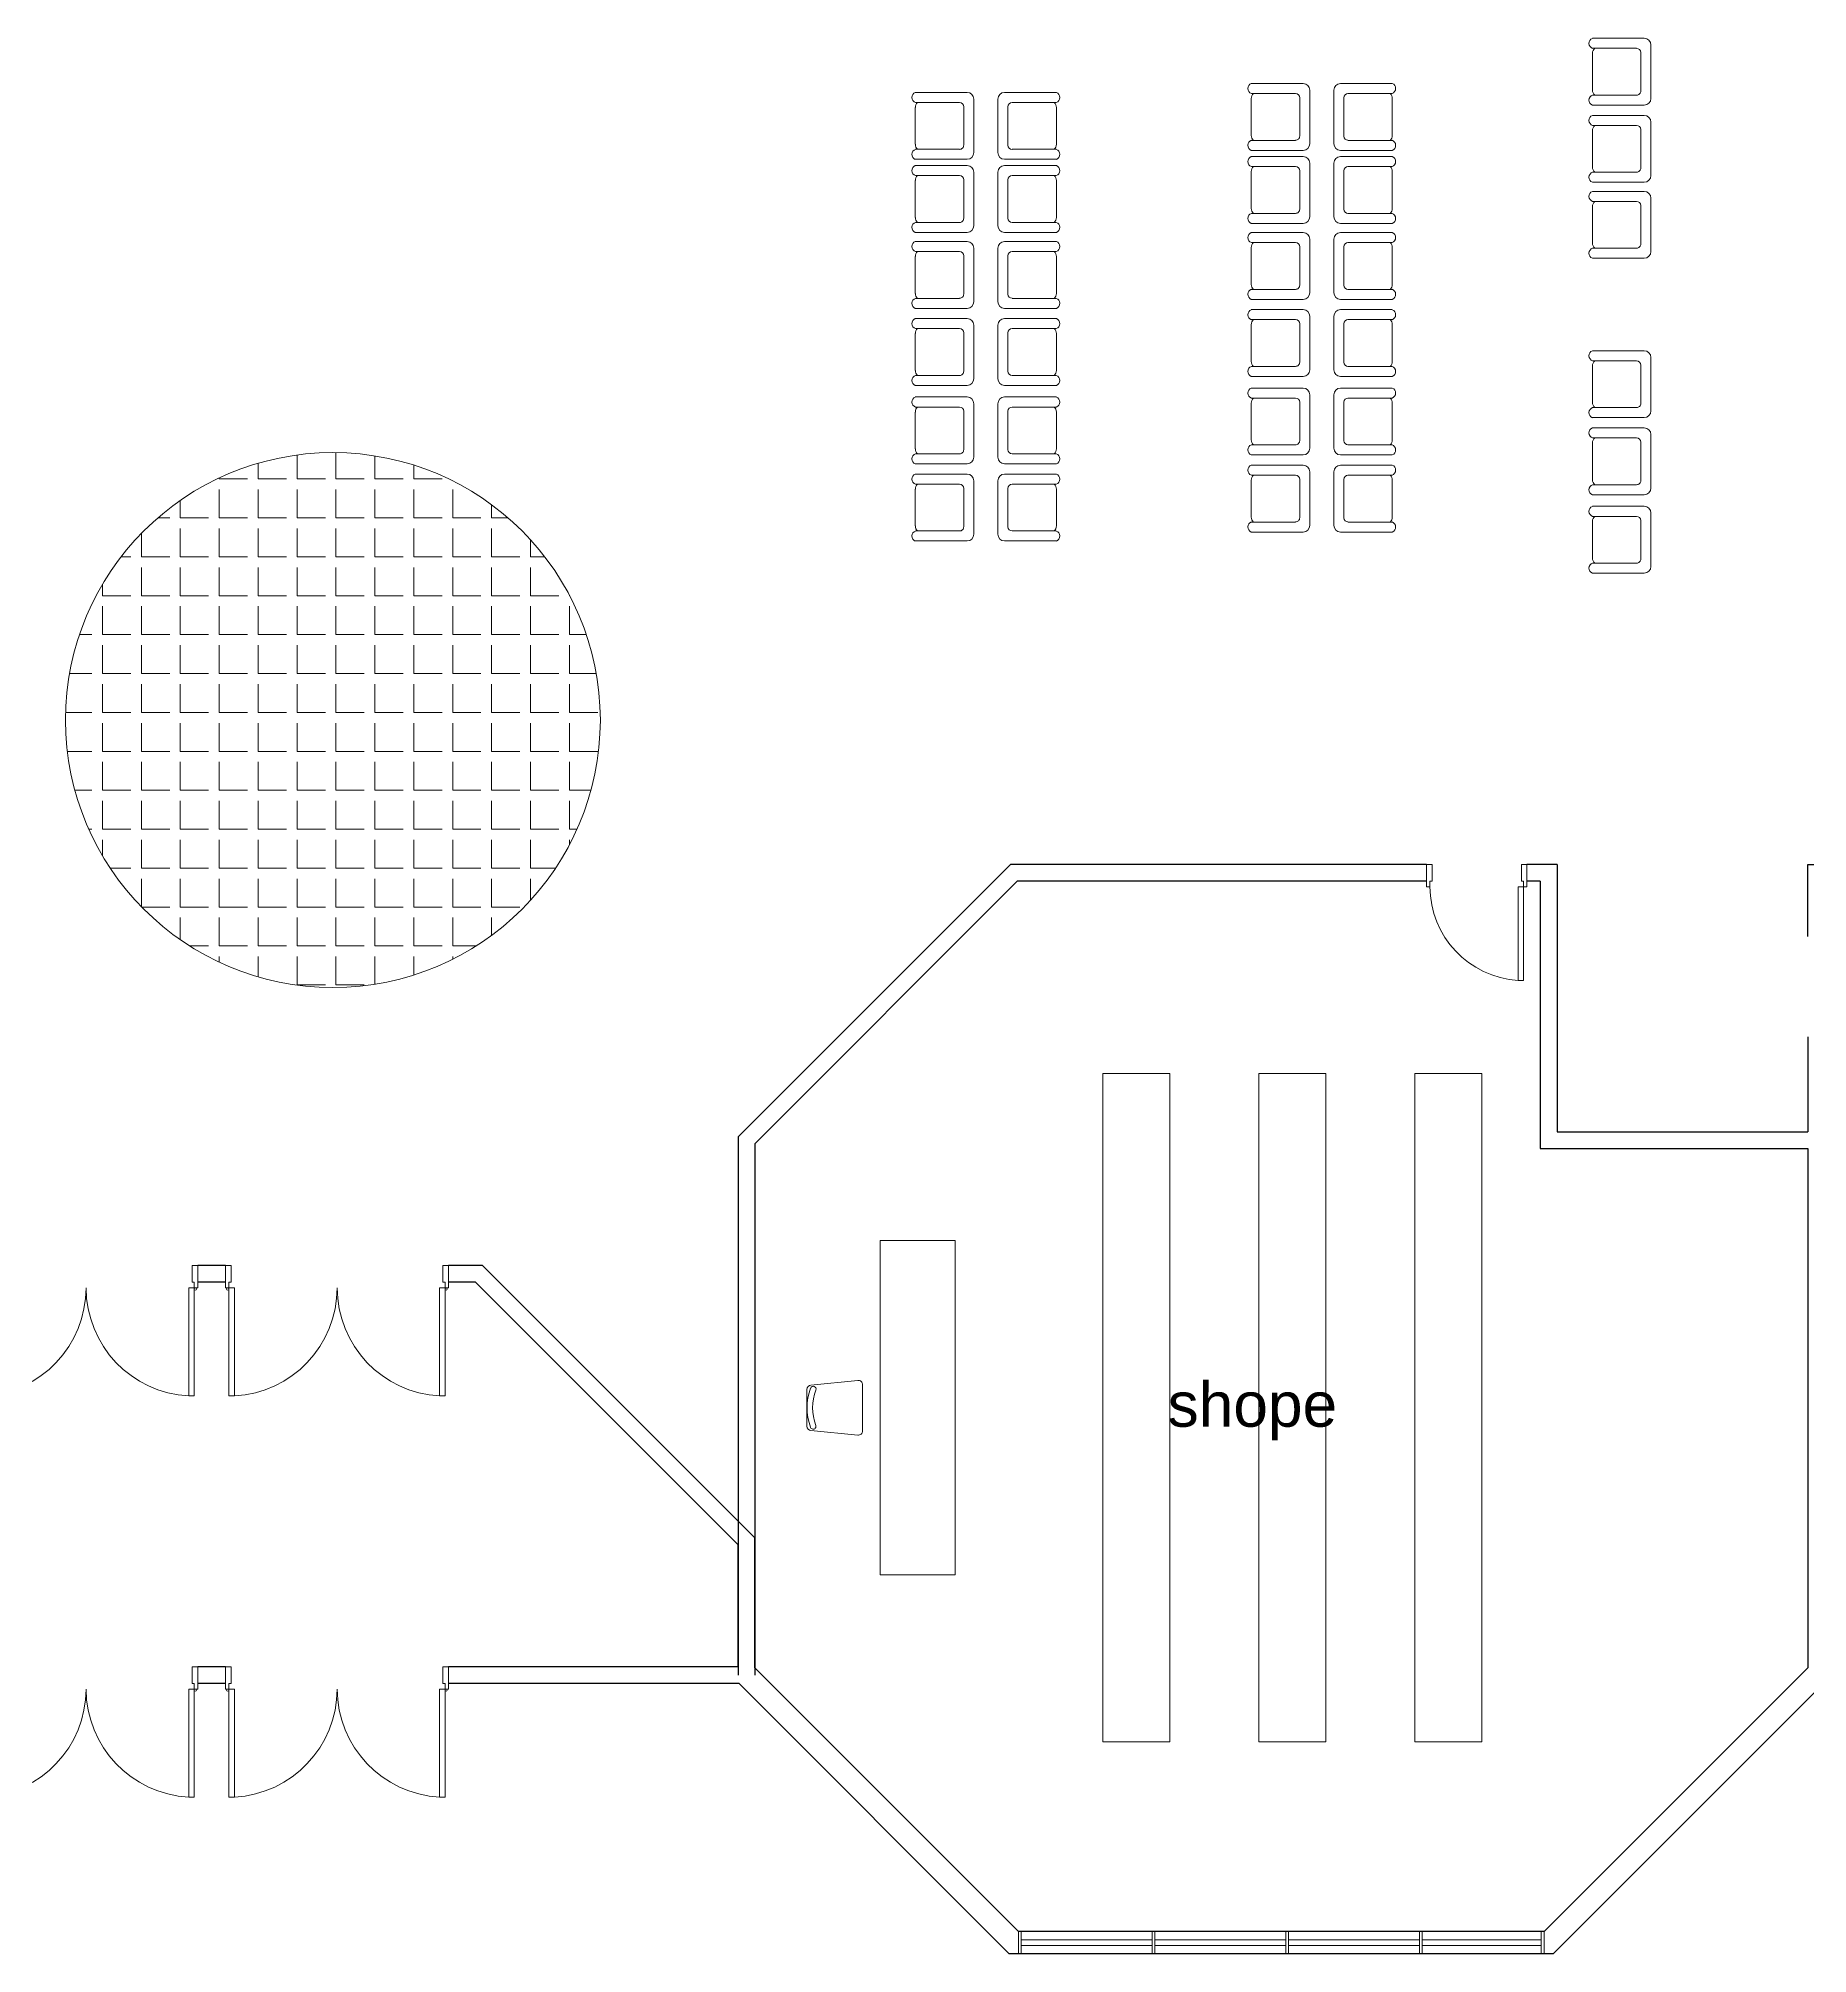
# Model space of a CAD drawing. Extents: x -3700 to 3801, y 313 to 399.
# Drawn here: x 107.04 to 122.93, y 348.5 to 365.69 of the extents above; entities that cross this region are included whole.
import ezdxf
from ezdxf import colors
from ezdxf.entities.mleader import LeaderData, LeaderLine
from ezdxf.math import Vec2, Vec3

# ---------------------------------------------------------------- set-up
doc = ezdxf.new("R2010")
doc.units = 0
doc.header["$LTSCALE"] = 0.15
for name, color, linetype in [('0 sockets', 252, 'Continuous'), ('0 WIRINF', 2, 'Continuous'), ('d1', 252, 'Continuous')]:
    doc.layers.add(name, color=color, linetype=linetype)
for name, color, linetype, lineweight in [('anal', 252, 'Continuous', 20), ('DOOR', 252, 'Continuous', 20), ('elev', 252, 'Continuous', 9), ('FUR', 252, 'Continuous', 9), ('sofa', 252, 'Continuous', 9), ('wall', 252, 'Continuous', 30)]:
    doc.layers.add(name, color=color, linetype=linetype, lineweight=lineweight)

# ---------------------------------------------------------------- blocks, each defined once
blk = doc.blocks.new('D200')
at = {"layer": 'DOOR'}
for points in [[(0.03, 0.2), (0.03, 1.17), (0.08, 1.17), (0.08, 0.2)], [(1.97, 0.2), (1.97, 1.17), (1.92, 1.17), (1.92, 0.2)], [(0.03, 0.2), (0, 0.2), (0, 0), (0.05, 0), (0.05, 0.15), (0.03, 0.15)], [(1.97, 0.2), (2, 0.2), (2, 0), (1.95, 0), (1.95, 0.15), (1.97, 0.15)]]:
    blk.add_lwpolyline(points, close=True, dxfattribs=at)
for centre in [(0.02, 0.21), (1.98, 0.21)]:
    blk.add_circle(centre, 0.01, dxfattribs=at)
for centre, start, end in [((0.027, 0.2), 0, 87.0492), ((1.97, 0.2), 92.9508, 180)]:
    blk.add_arc(centre, 0.971, start, end, dxfattribs=at)
blk = doc.blocks.new('Ch01')
at = {"layer": 'FUR'}
for p, q in [((-0.499, -0.205), (-0.499, 0.207)), ((-0.455, 0.247), (-0.035, 0.205)), ((0.001, 0.165), (0.001, -0.163)), ((-0.455, -0.244), (-0.035, -0.202))]:
    blk.add_line(p, q, dxfattribs=at)
for centre, radius, start, end in [((-0.459, 0.207), 0.04, 84.2894, 180), ((-0.055, 0.168), 0.025, 20.5276, 200.5276), ((-0.039, 0.165), 0.04, 0, 84.2894), ((-0.499, 0.001), 0.499, 339.1935, 20.5276), ((-0.499, 0.001), 0.449, 339.1935, 20.5276), ((-0.056, -0.167), 0.025, 159.1935, 339.1935), ((-0.039, -0.163), 0.04, 275.7106, 0), ((-0.459, -0.205), 0.04, 180, 275.7106)]:
    blk.add_arc(centre, radius, start, end, dxfattribs=at)
blk = doc.blocks.new('ARCH')
at = {"layer": 'elev'}
h = blk.add_hatch(dxfattribs=at)
h.set_pattern_fill('ANGLE', color=256, scale=0.05, style=0)
h.set_pattern_definition([(0, (75.4893, 18.77073), (0, 0.34925), [0.254, -0.09525]), (90, (75.4893, 18.77073), (-0.34925, 2e-17), [0.254, -0.09525])])
h.paths.add_polyline_path([(107.289, 359.571, 0.21525), (108.102, 357.771), (111.277, 357.771, 0.21525), (112.089, 359.571, 1)])
h.paths.add_polyline_path([(111.277, 357.771), (108.102, 357.771, 0.377964)])
at = {"layer": 'anal'}
for p, q in [((115.841, 348.7), (115.841, 348.5)), ((115.866, 348.7), (115.866, 348.5)), ((115.866, 348.625), (117.037, 348.625)), ((115.866, 348.625), (117.037, 348.625)), ((117.041, 348.7), (117.041, 348.5)), ((117.066, 348.7), (117.066, 348.5)), ((117.066, 348.625), (118.237, 348.625)), ((117.066, 348.625), (118.237, 348.625)), ((118.241, 348.7), (118.241, 348.5)), ((118.266, 348.7), (118.266, 348.5)), ((118.266, 348.625), (119.437, 348.625)), ((118.266, 348.625), (119.437, 348.625)), ((119.441, 348.7), (119.441, 348.5)), ((119.466, 348.7), (119.466, 348.5)), ((119.466, 348.625), (120.534, 348.625)), ((120.534, 348.7), (120.534, 348.5)), ((120.559, 348.7), (120.559, 348.5)), ((115.866, 348.575), (117.037, 348.575)), ((115.866, 348.575), (117.037, 348.575)), ((117.066, 348.575), (118.237, 348.575)), ((117.066, 348.575), (118.237, 348.575)), ((118.266, 348.575), (119.437, 348.575)), ((118.266, 348.575), (119.437, 348.575)), ((119.466, 348.575), (120.534, 348.575))]:
    blk.add_line(p, q, dxfattribs=at)
blk.add_circle((109.689, 359.571), 2.4, dxfattribs=at)
at = {"layer": 'DOOR'}
for points in [[(119.535, 358.075), (119.505, 358.075), (119.505, 358.275), (119.555, 358.275), (119.555, 358.125), (119.535, 358.125)], [(120.375, 358.075), (120.405, 358.075), (120.405, 358.275), (120.355, 358.275), (120.355, 358.125), (120.375, 358.125)], [(120.375, 358.075), (120.375, 357.235), (120.326, 357.235), (120.326, 358.075)]]:
    blk.add_lwpolyline(points, close=True, dxfattribs=at)
blk.add_arc((120.38, 358.078), 0.845, 180.2218, 266.3889, dxfattribs=at)
at = {"layer": 'FUR'}
for p, q in [((120.993, 365.689), (121.458, 365.689)), ((121.518, 365.629), (121.518, 365.149)), ((120.993, 365.224), (120.993, 365.554)), ((120.995, 365.599), (121.39, 365.599)), ((121.428, 365.561), (121.428, 365.216)), ((118.396, 365.283), (117.931, 365.283)), ((118.732, 365.283), (119.197, 365.283)), ((115.381, 365.203), (114.916, 365.203)), ((115.313, 365.113), (114.918, 365.113)), ((115.441, 364.663), (115.441, 365.143)), ((115.657, 364.663), (115.657, 365.143)), ((115.717, 365.203), (116.182, 365.203)), ((115.785, 365.113), (116.18, 365.113)), ((117.931, 365.148), (117.931, 364.818)), ((118.328, 365.193), (117.933, 365.193)), ((118.366, 364.811), (118.366, 365.156)), ((118.456, 364.743), (118.456, 365.223)), ((118.672, 364.743), (118.672, 365.223)), ((118.762, 364.811), (118.762, 365.156)), ((118.799, 365.193), (119.195, 365.193)), ((119.197, 365.148), (119.197, 364.818)), ((121.39, 365.179), (120.995, 365.179)), ((114.916, 365.068), (114.916, 364.738)), ((115.351, 364.73), (115.351, 365.075)), ((115.747, 364.73), (115.747, 365.075)), ((116.182, 365.068), (116.182, 364.738)), ((121.458, 365.089), (120.993, 365.089)), ((120.993, 364.997), (121.458, 364.997)), ((121.518, 364.937), (121.518, 364.457)), ((117.933, 364.773), (118.328, 364.773)), ((119.195, 364.773), (118.799, 364.773)), ((120.993, 364.532), (120.993, 364.862)), ((120.995, 364.907), (121.39, 364.907)), ((121.428, 364.87), (121.428, 364.525)), ((114.916, 364.603), (115.381, 364.603)), ((114.918, 364.693), (115.313, 364.693)), ((116.182, 364.603), (115.717, 364.603)), ((116.18, 364.693), (115.785, 364.693)), ((117.931, 364.683), (118.396, 364.683)), ((118.396, 364.628), (117.931, 364.628)), ((119.197, 364.683), (118.732, 364.683)), ((118.732, 364.628), (119.197, 364.628)), ((115.381, 364.547), (114.916, 364.547)), ((114.916, 364.412), (114.916, 364.082)), ((115.313, 364.457), (114.918, 364.457)), ((115.351, 364.074), (115.351, 364.419)), ((115.441, 364.007), (115.441, 364.487)), ((115.657, 364.007), (115.657, 364.487)), ((115.717, 364.547), (116.182, 364.547)), ((115.747, 364.074), (115.747, 364.419)), ((115.785, 364.457), (116.18, 364.457)), ((116.182, 364.412), (116.182, 364.082)), ((117.931, 364.493), (117.931, 364.163)), ((118.328, 364.538), (117.933, 364.538)), ((118.366, 364.155), (118.366, 364.5)), ((118.456, 364.088), (118.456, 364.568)), ((118.672, 364.088), (118.672, 364.568)), ((118.762, 364.155), (118.762, 364.5)), ((118.799, 364.538), (119.195, 364.538)), ((119.197, 364.493), (119.197, 364.163)), ((121.39, 364.487), (120.995, 364.487)), ((121.458, 364.397), (120.993, 364.397)), ((120.993, 364.315), (121.458, 364.315)), ((121.518, 364.255), (121.518, 363.775)), ((117.933, 364.118), (118.328, 364.118)), ((119.195, 364.118), (118.799, 364.118)), ((120.993, 363.85), (120.993, 364.18)), ((120.995, 364.225), (121.39, 364.225)), ((121.428, 364.188), (121.428, 363.843)), ((114.916, 363.947), (115.381, 363.947)), ((114.918, 364.037), (115.313, 364.037)), ((116.182, 363.947), (115.717, 363.947)), ((116.18, 364.037), (115.785, 364.037)), ((117.931, 364.028), (118.396, 364.028)), ((118.396, 363.946), (117.931, 363.946)), ((119.197, 364.028), (118.732, 364.028)), ((118.732, 363.946), (119.197, 363.946)), ((115.381, 363.865), (114.916, 363.865)), ((114.916, 363.73), (114.916, 363.4)), ((115.313, 363.775), (114.918, 363.775)), ((115.351, 363.393), (115.351, 363.738)), ((115.441, 363.325), (115.441, 363.805)), ((115.657, 363.325), (115.657, 363.805)), ((115.717, 363.865), (116.182, 363.865)), ((115.747, 363.393), (115.747, 363.738)), ((115.785, 363.775), (116.18, 363.775)), ((116.182, 363.73), (116.182, 363.4)), ((117.931, 363.811), (117.931, 363.481)), ((118.328, 363.856), (117.933, 363.856)), ((118.366, 363.473), (118.366, 363.818)), ((118.456, 363.406), (118.456, 363.886)), ((118.672, 363.406), (118.672, 363.886)), ((118.762, 363.473), (118.762, 363.818)), ((118.799, 363.856), (119.195, 363.856)), ((119.197, 363.811), (119.197, 363.481)), ((121.39, 363.805), (120.995, 363.805)), ((121.458, 363.715), (120.993, 363.715)), ((117.933, 363.436), (118.328, 363.436)), ((119.195, 363.436), (118.799, 363.436)), ((114.916, 363.265), (115.381, 363.265)), ((114.918, 363.355), (115.313, 363.355)), ((116.182, 363.265), (115.717, 363.265)), ((116.18, 363.355), (115.785, 363.355)), ((117.931, 363.346), (118.396, 363.346)), ((118.396, 363.254), (117.931, 363.254)), ((119.197, 363.346), (118.732, 363.346)), ((118.732, 363.254), (119.197, 363.254)), ((115.381, 363.174), (114.916, 363.174)), ((114.916, 363.039), (114.916, 362.709)), ((115.313, 363.084), (114.918, 363.084)), ((115.351, 362.701), (115.351, 363.046)), ((115.441, 362.634), (115.441, 363.114)), ((115.657, 362.634), (115.657, 363.114)), ((115.717, 363.174), (116.182, 363.174)), ((115.747, 362.701), (115.747, 363.046)), ((115.785, 363.084), (116.18, 363.084)), ((116.182, 363.039), (116.182, 362.709)), ((117.931, 363.119), (117.931, 362.789)), ((118.328, 363.164), (117.933, 363.164)), ((118.366, 362.782), (118.366, 363.127)), ((118.456, 362.714), (118.456, 363.194)), ((118.672, 362.714), (118.672, 363.194)), ((118.762, 362.782), (118.762, 363.127)), ((118.799, 363.164), (119.195, 363.164)), ((119.197, 363.119), (119.197, 362.789)), ((120.993, 362.885), (121.458, 362.885)), ((117.933, 362.744), (118.328, 362.744)), ((119.195, 362.744), (118.799, 362.744)), ((120.993, 362.42), (120.993, 362.75)), ((120.995, 362.795), (121.39, 362.795)), ((121.428, 362.757), (121.428, 362.412)), ((121.518, 362.825), (121.518, 362.345)), ((114.916, 362.574), (115.381, 362.574)), ((114.918, 362.664), (115.313, 362.664)), ((116.182, 362.574), (115.717, 362.574)), ((116.18, 362.664), (115.785, 362.664)), ((117.931, 362.654), (118.396, 362.654)), ((118.396, 362.55), (117.931, 362.55)), ((119.197, 362.654), (118.732, 362.654)), ((118.732, 362.55), (119.197, 362.55)), ((115.381, 362.47), (114.916, 362.47)), ((115.313, 362.38), (114.918, 362.38)), ((115.351, 361.997), (115.351, 362.342)), ((115.441, 361.93), (115.441, 362.41)), ((115.657, 361.93), (115.657, 362.41)), ((115.717, 362.47), (116.182, 362.47)), ((115.747, 361.997), (115.747, 362.342)), ((115.785, 362.38), (116.18, 362.38)), ((117.931, 362.415), (117.931, 362.085)), ((118.328, 362.46), (117.933, 362.46)), ((118.366, 362.078), (118.366, 362.423)), ((118.456, 362.01), (118.456, 362.49)), ((118.672, 362.01), (118.672, 362.49)), ((118.762, 362.078), (118.762, 362.423)), ((118.799, 362.46), (119.195, 362.46)), ((119.197, 362.415), (119.197, 362.085)), ((121.39, 362.375), (120.995, 362.375)), ((114.916, 362.335), (114.916, 362.005)), ((116.182, 362.335), (116.182, 362.005)), ((121.458, 362.285), (120.993, 362.285)), ((120.993, 362.193), (121.458, 362.193)), ((117.933, 362.04), (118.328, 362.04)), ((119.195, 362.04), (118.799, 362.04)), ((120.993, 361.728), (120.993, 362.058)), ((120.995, 362.103), (121.39, 362.103)), ((121.428, 362.065), (121.428, 361.72)), ((121.518, 362.133), (121.518, 361.653)), ((114.916, 361.87), (115.381, 361.87)), ((114.918, 361.96), (115.313, 361.96)), ((116.182, 361.87), (115.717, 361.87)), ((116.18, 361.96), (115.785, 361.96)), ((117.931, 361.95), (118.396, 361.95)), ((118.396, 361.858), (117.931, 361.858)), ((119.197, 361.95), (118.732, 361.95)), ((118.732, 361.858), (119.197, 361.858)), ((115.381, 361.778), (114.916, 361.778)), ((115.313, 361.688), (114.918, 361.688)), ((115.441, 361.238), (115.441, 361.718)), ((115.657, 361.238), (115.657, 361.718)), ((115.717, 361.778), (116.182, 361.778)), ((115.785, 361.688), (116.18, 361.688)), ((117.931, 361.723), (117.931, 361.393)), ((118.328, 361.768), (117.933, 361.768)), ((118.366, 361.386), (118.366, 361.731)), ((118.456, 361.318), (118.456, 361.798)), ((118.672, 361.318), (118.672, 361.798)), ((118.762, 361.386), (118.762, 361.731)), ((118.799, 361.768), (119.195, 361.768)), ((119.197, 361.723), (119.197, 361.393)), ((121.39, 361.683), (120.995, 361.683)), ((114.916, 361.643), (114.916, 361.313)), ((115.351, 361.305), (115.351, 361.65)), ((115.747, 361.305), (115.747, 361.65)), ((116.182, 361.643), (116.182, 361.313)), ((121.458, 361.593), (120.993, 361.593)), ((120.993, 361.489), (121.458, 361.489)), ((117.933, 361.348), (118.328, 361.348)), ((119.195, 361.348), (118.799, 361.348)), ((120.993, 361.024), (120.993, 361.354)), ((120.995, 361.399), (121.39, 361.399)), ((121.428, 361.361), (121.428, 361.016)), ((121.518, 361.429), (121.518, 360.949)), ((114.916, 361.178), (115.381, 361.178)), ((114.918, 361.268), (115.313, 361.268)), ((116.182, 361.178), (115.717, 361.178)), ((116.18, 361.268), (115.785, 361.268)), ((117.931, 361.258), (118.396, 361.258)), ((119.197, 361.258), (118.732, 361.258)), ((121.39, 360.979), (120.995, 360.979)), ((121.458, 360.889), (120.993, 360.889))]:
    blk.add_line(p, q, dxfattribs=at)
at = {"layer": 'FUR', "extrusion": (0, 0, -1)}
for centre, major_axis, start_param, end_param in [((121.01, 365.644), (-0.0339, 0.0339), 4.256093, 6.69338), ((121.458, 365.629), (-0.0424, 0.0424), 0.785398, 2.356194), ((121.053, 365.554), (-0.0424, 0.0424), -0.785398, 0.062664), ((121.39, 365.561), (-0.0265, 0.0265), 0.785398, 2.356194), ((118.732, 365.223), (-0.0424, -0.0424), 0.785398, 2.356194), ((119.179, 365.239), (-0.0339, -0.0339), 2.731397, 5.168685), ((115.717, 365.143), (-0.0424, -0.0424), 0.785398, 2.356194), ((115.785, 365.075), (-0.0265, 0.0265), -0.785398, 0.785398), ((116.122, 365.068), (-0.0424, -0.0424), 3.078929, 3.926991), ((116.165, 365.158), (-0.0339, -0.0339), 2.731397, 5.168685), ((118.799, 365.156), (-0.0265, 0.0265), -0.785398, 0.785398), ((119.137, 365.148), (-0.0424, -0.0424), 3.078929, 3.926991), ((121.01, 365.134), (-0.0339, -0.0339), 5.87299, 8.310278), ((121.053, 365.224), (-0.0424, -0.0424), 6.220521, 7.068583), ((121.39, 365.216), (-0.0265, 0.0265), 2.356194, 3.926991), ((121.458, 365.149), (-0.0424, -0.0424), 3.926991, 5.497787), ((121.01, 364.952), (-0.0339, 0.0339), 4.256093, 6.69338), ((121.458, 364.937), (-0.0424, 0.0424), 0.785398, 2.356194), ((118.799, 364.811), (-0.0265, 0.0265), 3.926991, 5.497787), ((119.137, 364.818), (-0.0424, 0.0424), 2.356194, 3.204257), ((119.179, 364.728), (-0.0339, 0.0339), 1.1145, 3.551788), ((121.053, 364.862), (-0.0424, 0.0424), -0.785398, 0.062664), ((121.39, 364.87), (-0.0265, 0.0265), 0.785398, 2.356194), ((115.717, 364.663), (-0.0424, 0.0424), 3.926991, 5.497787), ((115.785, 364.73), (-0.0265, 0.0265), 3.926991, 5.497787), ((116.122, 364.738), (-0.0424, 0.0424), 2.356194, 3.204257), ((116.165, 364.647), (-0.0339, 0.0339), 1.1145, 3.551788), ((118.732, 364.743), (-0.0424, 0.0424), 3.926991, 5.497787), ((118.732, 364.568), (-0.0424, -0.0424), 0.785398, 2.356194), ((119.179, 364.583), (-0.0339, -0.0339), 2.731397, 5.168685), ((115.717, 364.487), (-0.0424, -0.0424), 0.785398, 2.356194), ((115.785, 364.419), (-0.0265, 0.0265), -0.785398, 0.785398), ((116.122, 364.412), (-0.0424, -0.0424), 3.078929, 3.926991), ((116.165, 364.502), (-0.0339, -0.0339), 2.731397, 5.168685), ((118.799, 364.5), (-0.0265, 0.0265), -0.785398, 0.785398), ((119.137, 364.493), (-0.0424, -0.0424), 3.078929, 3.926991), ((121.01, 364.442), (-0.0339, -0.0339), 5.87299, 8.310278), ((121.053, 364.532), (-0.0424, -0.0424), 6.220521, 7.068583), ((121.39, 364.525), (-0.0265, 0.0265), 2.356194, 3.926991), ((121.458, 364.457), (-0.0424, -0.0424), 3.926991, 5.497787), ((121.01, 364.271), (-0.0339, 0.0339), 4.256093, 6.69338), ((121.458, 364.255), (-0.0424, 0.0424), 0.785398, 2.356194), ((115.785, 364.074), (-0.0265, 0.0265), 3.926991, 5.497787), ((116.122, 364.082), (-0.0424, 0.0424), 2.356194, 3.204257), ((118.732, 364.088), (-0.0424, 0.0424), 3.926991, 5.497787), ((118.799, 364.155), (-0.0265, 0.0265), 3.926991, 5.497787), ((119.137, 364.163), (-0.0424, 0.0424), 2.356194, 3.204257), ((119.179, 364.072), (-0.0339, 0.0339), 1.1145, 3.551788), ((121.053, 364.18), (-0.0424, 0.0424), -0.785398, 0.062664), ((121.39, 364.188), (-0.0265, 0.0265), 0.785398, 2.356194), ((115.717, 364.007), (-0.0424, 0.0424), 3.926991, 5.497787), ((116.165, 363.992), (-0.0339, 0.0339), 1.1145, 3.551788), ((118.732, 363.886), (-0.0424, -0.0424), 0.785398, 2.356194), ((119.179, 363.901), (-0.0339, -0.0339), 2.731397, 5.168685), ((115.717, 363.805), (-0.0424, -0.0424), 0.785398, 2.356194), ((115.785, 363.738), (-0.0265, 0.0265), -0.785398, 0.785398), ((116.122, 363.73), (-0.0424, -0.0424), 3.078929, 3.926991), ((116.165, 363.821), (-0.0339, -0.0339), 2.731397, 5.168685), ((118.799, 363.818), (-0.0265, 0.0265), -0.785398, 0.785398), ((119.137, 363.811), (-0.0424, -0.0424), 3.078929, 3.926991), ((121.01, 363.76), (-0.0339, -0.0339), 5.87299, 8.310278), ((121.053, 363.85), (-0.0424, -0.0424), 6.220521, 7.068583), ((121.39, 363.843), (-0.0265, 0.0265), 2.356194, 3.926991), ((121.458, 363.775), (-0.0424, -0.0424), 3.926991, 5.497787), ((115.785, 363.393), (-0.0265, 0.0265), 3.926991, 5.497787), ((116.122, 363.4), (-0.0424, 0.0424), 2.356194, 3.204257), ((118.732, 363.406), (-0.0424, 0.0424), 3.926991, 5.497787), ((118.799, 363.473), (-0.0265, 0.0265), 3.926991, 5.497787), ((119.137, 363.481), (-0.0424, 0.0424), 2.356194, 3.204257), ((119.179, 363.391), (-0.0339, 0.0339), 1.1145, 3.551788), ((115.717, 363.325), (-0.0424, 0.0424), 3.926991, 5.497787), ((116.165, 363.31), (-0.0339, 0.0339), 1.1145, 3.551788), ((118.732, 363.194), (-0.0424, -0.0424), 0.785398, 2.356194), ((119.179, 363.209), (-0.0339, -0.0339), 2.731397, 5.168685), ((115.717, 363.114), (-0.0424, -0.0424), 0.785398, 2.356194), ((115.785, 363.046), (-0.0265, 0.0265), -0.785398, 0.785398), ((116.122, 363.039), (-0.0424, -0.0424), 3.078929, 3.926991), ((116.165, 363.129), (-0.0339, -0.0339), 2.731397, 5.168685), ((118.799, 363.127), (-0.0265, 0.0265), -0.785398, 0.785398), ((119.137, 363.119), (-0.0424, -0.0424), 3.078929, 3.926991), ((121.01, 362.84), (-0.0339, 0.0339), 4.256093, 6.69338), ((121.458, 362.825), (-0.0424, 0.0424), 0.785398, 2.356194), ((115.785, 362.701), (-0.0265, 0.0265), 3.926991, 5.497787), ((116.122, 362.709), (-0.0424, 0.0424), 2.356194, 3.204257), ((118.732, 362.714), (-0.0424, 0.0424), 3.926991, 5.497787), ((118.799, 362.782), (-0.0265, 0.0265), 3.926991, 5.497787), ((119.137, 362.789), (-0.0424, 0.0424), 2.356194, 3.204257), ((119.179, 362.699), (-0.0339, 0.0339), 1.1145, 3.551788), ((121.053, 362.75), (-0.0424, 0.0424), -0.785398, 0.062664), ((121.39, 362.757), (-0.0265, 0.0265), 0.785398, 2.356194), ((115.717, 362.634), (-0.0424, 0.0424), 3.926991, 5.497787), ((116.165, 362.618), (-0.0339, 0.0339), 1.1145, 3.551788), ((118.732, 362.49), (-0.0424, -0.0424), 0.785398, 2.356194), ((119.179, 362.506), (-0.0339, -0.0339), 2.731397, 5.168685), ((115.717, 362.41), (-0.0424, -0.0424), 0.785398, 2.356194), ((115.785, 362.342), (-0.0265, 0.0265), -0.785398, 0.785398), ((116.122, 362.335), (-0.0424, -0.0424), 3.078929, 3.926991), ((116.165, 362.425), (-0.0339, -0.0339), 2.731397, 5.168685), ((118.799, 362.423), (-0.0265, 0.0265), -0.785398, 0.785398), ((119.137, 362.415), (-0.0424, -0.0424), 3.078929, 3.926991), ((121.01, 362.329), (-0.0339, -0.0339), 5.87299, 8.310278), ((121.053, 362.42), (-0.0424, -0.0424), 6.220521, 7.068583), ((121.39, 362.412), (-0.0265, 0.0265), 2.356194, 3.926991), ((121.458, 362.345), (-0.0424, -0.0424), 3.926991, 5.497787), ((121.01, 362.148), (-0.0339, 0.0339), 4.256093, 6.69338), ((121.458, 362.133), (-0.0424, 0.0424), 0.785398, 2.356194), ((116.122, 362.005), (-0.0424, 0.0424), 2.356194, 3.204257), ((118.732, 362.01), (-0.0424, 0.0424), 3.926991, 5.497787), ((118.799, 362.078), (-0.0265, 0.0265), 3.926991, 5.497787), ((119.137, 362.085), (-0.0424, 0.0424), 2.356194, 3.204257), ((119.179, 361.995), (-0.0339, 0.0339), 1.1145, 3.551788), ((121.053, 362.058), (-0.0424, 0.0424), -0.785398, 0.062664), ((121.39, 362.065), (-0.0265, 0.0265), 0.785398, 2.356194), ((115.717, 361.93), (-0.0424, 0.0424), 3.926991, 5.497787), ((115.785, 361.997), (-0.0265, 0.0265), 3.926991, 5.497787), ((116.165, 361.914), (-0.0339, 0.0339), 1.1145, 3.551788), ((118.732, 361.798), (-0.0424, -0.0424), 0.785398, 2.356194), ((119.179, 361.814), (-0.0339, -0.0339), 2.731397, 5.168685), ((115.717, 361.718), (-0.0424, -0.0424), 0.785398, 2.356194), ((115.785, 361.65), (-0.0265, 0.0265), -0.785398, 0.785398), ((116.122, 361.643), (-0.0424, -0.0424), 3.078929, 3.926991), ((116.165, 361.733), (-0.0339, -0.0339), 2.731397, 5.168685), ((118.799, 361.731), (-0.0265, 0.0265), -0.785398, 0.785398), ((119.137, 361.723), (-0.0424, -0.0424), 3.078929, 3.926991), ((121.01, 361.637), (-0.0339, -0.0339), 5.87299, 8.310278), ((121.053, 361.728), (-0.0424, -0.0424), 6.220521, 7.068583), ((121.39, 361.72), (-0.0265, 0.0265), 2.356194, 3.926991), ((121.01, 361.444), (-0.0339, 0.0339), 4.256093, 6.69338), ((121.458, 361.653), (-0.0424, -0.0424), 3.926991, 5.497787), ((121.458, 361.429), (-0.0424, 0.0424), 0.785398, 2.356194), ((116.122, 361.313), (-0.0424, 0.0424), 2.356194, 3.204257), ((118.732, 361.318), (-0.0424, 0.0424), 3.926991, 5.497787), ((118.799, 361.386), (-0.0265, 0.0265), 3.926991, 5.497787), ((119.137, 361.393), (-0.0424, 0.0424), 2.356194, 3.204257), ((119.179, 361.303), (-0.0339, 0.0339), 1.1145, 3.551788), ((121.053, 361.354), (-0.0424, 0.0424), -0.785398, 0.062664), ((121.39, 361.361), (-0.0265, 0.0265), 0.785398, 2.356194), ((115.717, 361.238), (-0.0424, 0.0424), 3.926991, 5.497787), ((115.785, 361.305), (-0.0265, 0.0265), 3.926991, 5.497787), ((116.165, 361.222), (-0.0339, 0.0339), 1.1145, 3.551788), ((121.01, 360.934), (-0.0339, -0.0339), 5.87299, 8.310278), ((121.053, 361.024), (-0.0424, -0.0424), 6.220521, 7.068583), ((121.39, 361.016), (-0.0265, 0.0265), 2.356194, 3.926991), ((121.458, 360.949), (-0.0424, -0.0424), 3.926991, 5.497787)]:
    blk.add_ellipse(centre, major_axis=major_axis, ratio=1, start_param=start_param, end_param=end_param, dxfattribs=at)
at = {"layer": 'FUR'}
for centre, major_axis, start_param, end_param in [((117.948, 365.239), (-0.0339, 0.0339), 5.87299, 8.310278), ((118.396, 365.223), (-0.0424, 0.0424), 3.926991, 5.497787), ((114.933, 365.158), (-0.0339, 0.0339), 5.87299, 8.310278), ((114.976, 365.068), (-0.0424, 0.0424), 6.220521, 7.068583), ((115.313, 365.075), (-0.0265, 0.0265), 3.926991, 5.497787), ((115.381, 365.143), (-0.0424, 0.0424), 3.926991, 5.497787), ((117.991, 365.148), (-0.0424, 0.0424), 6.220521, 7.068583), ((118.328, 365.156), (-0.0265, 0.0265), 3.926991, 5.497787), ((117.948, 364.728), (-0.0339, -0.0339), 4.256093, 6.69338), ((117.991, 364.818), (-0.0424, -0.0424), -0.785398, 0.062664), ((118.328, 364.811), (-0.0265, 0.0265), 2.356194, 3.926991), ((114.933, 364.647), (-0.0339, -0.0339), 4.256093, 6.69338), ((114.976, 364.738), (-0.0424, -0.0424), -0.785398, 0.062664), ((115.313, 364.73), (-0.0265, 0.0265), 2.356194, 3.926991), ((115.381, 364.663), (-0.0424, -0.0424), 0.785398, 2.356194), ((117.948, 364.583), (-0.0339, 0.0339), 5.87299, 8.310278), ((118.396, 364.743), (-0.0424, -0.0424), 0.785398, 2.356194), ((118.396, 364.568), (-0.0424, 0.0424), 3.926991, 5.497787), ((114.933, 364.502), (-0.0339, 0.0339), 5.87299, 8.310278), ((114.976, 364.412), (-0.0424, 0.0424), 6.220521, 7.068583), ((115.313, 364.419), (-0.0265, 0.0265), 3.926991, 5.497787), ((115.381, 364.487), (-0.0424, 0.0424), 3.926991, 5.497787), ((117.991, 364.493), (-0.0424, 0.0424), 6.220521, 7.068583), ((118.328, 364.5), (-0.0265, 0.0265), 3.926991, 5.497787), ((114.976, 364.082), (-0.0424, -0.0424), -0.785398, 0.062664), ((115.313, 364.074), (-0.0265, 0.0265), 2.356194, 3.926991), ((117.948, 364.072), (-0.0339, -0.0339), 4.256093, 6.69338), ((117.991, 364.163), (-0.0424, -0.0424), -0.785398, 0.062664), ((118.328, 364.155), (-0.0265, 0.0265), 2.356194, 3.926991), ((118.396, 364.088), (-0.0424, -0.0424), 0.785398, 2.356194), ((114.933, 363.992), (-0.0339, -0.0339), 4.256093, 6.69338), ((115.381, 364.007), (-0.0424, -0.0424), 0.785398, 2.356194), ((117.948, 363.901), (-0.0339, 0.0339), 5.87299, 8.310278), ((118.396, 363.886), (-0.0424, 0.0424), 3.926991, 5.497787), ((114.933, 363.821), (-0.0339, 0.0339), 5.87299, 8.310278), ((114.976, 363.73), (-0.0424, 0.0424), 6.220521, 7.068583), ((115.313, 363.738), (-0.0265, 0.0265), 3.926991, 5.497787), ((115.381, 363.805), (-0.0424, 0.0424), 3.926991, 5.497787), ((117.991, 363.811), (-0.0424, 0.0424), 6.220521, 7.068583), ((118.328, 363.818), (-0.0265, 0.0265), 3.926991, 5.497787), ((114.976, 363.4), (-0.0424, -0.0424), -0.785398, 0.062664), ((115.313, 363.393), (-0.0265, 0.0265), 2.356194, 3.926991), ((117.948, 363.391), (-0.0339, -0.0339), 4.256093, 6.69338), ((117.991, 363.481), (-0.0424, -0.0424), -0.785398, 0.062664), ((118.328, 363.473), (-0.0265, 0.0265), 2.356194, 3.926991), ((118.396, 363.406), (-0.0424, -0.0424), 0.785398, 2.356194), ((114.933, 363.31), (-0.0339, -0.0339), 4.256093, 6.69338), ((115.381, 363.325), (-0.0424, -0.0424), 0.785398, 2.356194), ((117.948, 363.209), (-0.0339, 0.0339), 5.87299, 8.310278), ((118.396, 363.194), (-0.0424, 0.0424), 3.926991, 5.497787), ((114.933, 363.129), (-0.0339, 0.0339), 5.87299, 8.310278), ((114.976, 363.039), (-0.0424, 0.0424), 6.220521, 7.068583), ((115.313, 363.046), (-0.0265, 0.0265), 3.926991, 5.497787), ((115.381, 363.114), (-0.0424, 0.0424), 3.926991, 5.497787), ((117.991, 363.119), (-0.0424, 0.0424), 6.220521, 7.068583), ((118.328, 363.127), (-0.0265, 0.0265), 3.926991, 5.497787), ((114.976, 362.709), (-0.0424, -0.0424), -0.785398, 0.062664), ((115.313, 362.701), (-0.0265, 0.0265), 2.356194, 3.926991), ((117.948, 362.699), (-0.0339, -0.0339), 4.256093, 6.69338), ((117.991, 362.789), (-0.0424, -0.0424), -0.785398, 0.062664), ((118.328, 362.782), (-0.0265, 0.0265), 2.356194, 3.926991), ((118.396, 362.714), (-0.0424, -0.0424), 0.785398, 2.356194), ((114.933, 362.618), (-0.0339, -0.0339), 4.256093, 6.69338), ((115.381, 362.634), (-0.0424, -0.0424), 0.785398, 2.356194), ((117.948, 362.506), (-0.0339, 0.0339), 5.87299, 8.310278), ((118.396, 362.49), (-0.0424, 0.0424), 3.926991, 5.497787), ((114.933, 362.425), (-0.0339, 0.0339), 5.87299, 8.310278), ((114.976, 362.335), (-0.0424, 0.0424), 6.220521, 7.068583), ((115.313, 362.342), (-0.0265, 0.0265), 3.926991, 5.497787), ((115.381, 362.41), (-0.0424, 0.0424), 3.926991, 5.497787), ((117.991, 362.415), (-0.0424, 0.0424), 6.220521, 7.068583), ((118.328, 362.423), (-0.0265, 0.0265), 3.926991, 5.497787), ((114.976, 362.005), (-0.0424, -0.0424), -0.785398, 0.062664), ((117.948, 361.995), (-0.0339, -0.0339), 4.256093, 6.69338), ((117.991, 362.085), (-0.0424, -0.0424), -0.785398, 0.062664), ((118.328, 362.078), (-0.0265, 0.0265), 2.356194, 3.926991), ((118.396, 362.01), (-0.0424, -0.0424), 0.785398, 2.356194), ((114.933, 361.914), (-0.0339, -0.0339), 4.256093, 6.69338), ((115.313, 361.997), (-0.0265, 0.0265), 2.356194, 3.926991), ((115.381, 361.93), (-0.0424, -0.0424), 0.785398, 2.356194), ((117.948, 361.814), (-0.0339, 0.0339), 5.87299, 8.310278), ((118.396, 361.798), (-0.0424, 0.0424), 3.926991, 5.497787), ((114.933, 361.733), (-0.0339, 0.0339), 5.87299, 8.310278), ((114.976, 361.643), (-0.0424, 0.0424), 6.220521, 7.068583), ((115.313, 361.65), (-0.0265, 0.0265), 3.926991, 5.497787), ((115.381, 361.718), (-0.0424, 0.0424), 3.926991, 5.497787), ((117.991, 361.723), (-0.0424, 0.0424), 6.220521, 7.068583), ((118.328, 361.731), (-0.0265, 0.0265), 3.926991, 5.497787), ((114.976, 361.313), (-0.0424, -0.0424), -0.785398, 0.062664), ((117.948, 361.303), (-0.0339, -0.0339), 4.256093, 6.69338), ((117.991, 361.393), (-0.0424, -0.0424), -0.785398, 0.062664), ((118.328, 361.386), (-0.0265, 0.0265), 2.356194, 3.926991), ((118.396, 361.318), (-0.0424, -0.0424), 0.785398, 2.356194), ((114.933, 361.222), (-0.0339, -0.0339), 4.256093, 6.69338), ((115.313, 361.305), (-0.0265, 0.0265), 2.356194, 3.926991), ((115.381, 361.238), (-0.0424, -0.0424), 0.785398, 2.356194)]:
    blk.add_ellipse(centre, major_axis=major_axis, ratio=1, start_param=start_param, end_param=end_param, dxfattribs=at)
at = {"layer": 'sofa'}
for p, q in [((116.6, 356.4), (116.6, 350.4)), ((117.2, 356.4), (116.6, 356.4)), ((117.2, 350.4), (117.2, 356.4)), ((118, 356.4), (118, 350.4)), ((118.6, 356.4), (118, 356.4)), ((118.6, 350.4), (118.6, 356.4)), ((119.4, 356.4), (119.4, 350.4)), ((120, 356.4), (119.4, 356.4)), ((120, 350.4), (120, 356.4)), ((114.6, 351.9), (114.6, 354.9)), ((114.6, 354.9), (115.275, 354.9)), ((115.275, 351.9), (115.275, 354.9)), ((115.275, 351.9), (114.6, 351.9)), ((117.2, 350.4), (116.6, 350.4)), ((118.6, 350.4), (118, 350.4)), ((120, 350.4), (119.4, 350.4))]:
    blk.add_line(p, q, dxfattribs=at)
at = {"layer": 'wall'}
for p, q in [((115.769, 358.275), (113.325, 355.831)), ((119.505, 358.275), (115.769, 358.275)), ((120.675, 358.275), (120.405, 358.275)), ((120.675, 358.275), (120.675, 355.875)), ((122.925, 358.275), (125.325, 358.275)), ((122.925, 357.627), (122.925, 358.275)), ((115.831, 358.125), (113.475, 355.769)), ((119.505, 358.125), (115.831, 358.125)), ((120.525, 358.125), (120.405, 358.125)), ((120.525, 358.125), (120.525, 355.725)), ((122.925, 356.727), (122.925, 355.875)), ((113.325, 355.831), (113.325, 351)), ((120.675, 355.875), (122.925, 355.875)), ((113.475, 355.769), (113.475, 351)), ((120.525, 355.725), (122.925, 355.725)), ((122.925, 355.725), (122.925, 351.066)), ((108.725, 354.675), (108.475, 354.675)), ((111.031, 354.675), (110.725, 354.675)), ((113.475, 352.231), (111.031, 354.675)), ((108.725, 354.525), (108.475, 354.525)), ((110.969, 354.525), (110.725, 354.525)), ((113.325, 352.169), (110.969, 354.525)), ((113.475, 351.066), (113.475, 352.231)), ((113.325, 351.075), (113.325, 352.169)), ((108.725, 351.075), (108.475, 351.075)), ((113.325, 351.075), (110.725, 351.075)), ((115.841, 348.7), (113.475, 351.066)), ((122.925, 351.066), (120.559, 348.7)), ((108.725, 350.925), (108.475, 350.925)), ((113.334, 350.925), (110.725, 350.925)), ((115.759, 348.5), (113.334, 350.925)), ((123, 350.859), (120.641, 348.5)), ((120.559, 348.7), (115.841, 348.7)), ((120.559, 348.7), (115.841, 348.7)), ((120.559, 348.7), (115.841, 348.7)), ((120.641, 348.5), (115.759, 348.5))]:
    blk.add_line(p, q, dxfattribs=at)
at = {"layer": 'DOOR', "xscale": -1, "rotation": 180}
for p in [(106.475, 354.675), (106.475, 351.075)]:
    blk.add_blockref('D200', p, dxfattribs=at)
at = {"layer": 'DOOR', "rotation": 180}
for name, p in [('D200', (110.725, 354.675)), ('Ch01', (113.944, 353.4)), ('D200', (110.725, 351.075))]:
    blk.add_blockref(name, p, dxfattribs=at)
at = {"layer": 'd1', "insert": (117.18, 353.629), "char_height": 0.4, "width": 6.0636, "attachment_point": 1}
blk.add_mtext('{\\fArial|b0|i0|c0|p34;shope}', dxfattribs=at)

msp = doc.modelspace()

# ---------------------------------------------------------------- block references
at = {"layer": '0 sockets', "color": 3}
msp.add_blockref('ARCH', (0, 0), dxfattribs=at)

# ---------------------------------------------------------------- leaders
at = {"layer": '0 WIRINF', "color": 3}
ml = msp.add_multileader_mtext('Standard', dxfattribs=at)
ml.set_content(' UTP CAT6 CABLE\\P?20 MM EXPOSED UPVC COND\\PTYPICAL', color=3)
ml.set_leader_properties()
ml.build(insert=Vec2(0, 0))
ml.multileader.update_dxf_attribs({"text_right_attachment_type": 6, "dogleg_length": 0.05, "arrow_head_size": 0.2})
ctx = ml.context
ctx.base_point, ctx.char_height, ctx.arrow_head_size, ctx.landing_gap_size = Vec3(88.26871, 358.52541), 0.05, 0.2, 0.01
ctx.right_attachment = 6
notes = []
notes.append((ctx, [(0, (1, 1, 0), (88.21871, 358.52541), (1, 0), 0.05, [(0, [(87.11891, 358.04087)], 0, [])])]))
ctx.mtext.insert, ctx.mtext.width, ctx.mtext.flow_direction = Vec3(88.27871, 358.55041), 3712.5, 5
ml = msp.add_multileader_mtext('Standard', dxfattribs=at)
ml.set_content(' UTP CAT6 CABLE\\P?20 MM EXPOSED UPVC COND\\PTYPICAL', color=3)
ml.set_leader_properties()
ml.build(insert=Vec2(0, 0))
ml.multileader.update_dxf_attribs({"text_right_attachment_type": 6, "dogleg_length": 0.05, "arrow_head_size": 0.2})
ctx = ml.context
ctx.base_point, ctx.char_height, ctx.arrow_head_size, ctx.landing_gap_size = Vec3(65.375, 358.275), 0.05, 0.2, 0.01
ctx.right_attachment = 6
notes.append((ctx, [(0, (1, 1, 0), (65.325, 358.275), (1, 0), 0.05, [(0, [(63.42015, 357.745)], 0, [])])]))
ctx.mtext.insert, ctx.mtext.width, ctx.mtext.flow_direction = Vec3(65.385, 358.3), 3712.5, 5
ml = msp.add_multileader_mtext('Standard', dxfattribs=at)
ml.set_content(' UTP CAT6 CABLE\\P?20 MM EXPOSED UPVC COND\\PTYPICAL', color=3)
ml.set_leader_properties()
ml.build(insert=Vec2(0, 0))
ml.multileader.update_dxf_attribs({"text_right_attachment_type": 6, "dogleg_length": 0.05, "arrow_head_size": 0.2})
ctx = ml.context
ctx.base_point, ctx.char_height, ctx.arrow_head_size, ctx.landing_gap_size = Vec3(16.62424, 350.01535), 0.05, 0.2, 0.01
ctx.right_attachment = 6
notes.append((ctx, [(0, (1, 1, 0), (16.57424, 350.01535), (1, 0), 0.05, [(0, [(15.77924, 349.09869)], 0, [])])]))
ctx.mtext.insert, ctx.mtext.width, ctx.mtext.flow_direction = Vec3(16.63424, 350.04035), 3712.5, 5
for ctx, leaders in notes:
    for number, flags, end, landing, length, lines in leaders:
        leader = LeaderData()
        leader.index, (leader.has_last_leader_line, leader.has_dogleg_vector, leader.attachment_direction) = number, flags
        leader.last_leader_point, leader.dogleg_vector, leader.dogleg_length = Vec3(end), Vec3(landing), length
        for number, points, colour, breaks in lines:
            line = LeaderLine()
            line.index, line.vertices, line.color, line.breaks = number, Vec3.list(points), colors.encode_raw_color(colour), breaks
            leader.lines.append(line)
        ctx.leaders.append(leader)

doc.saveas('drawing.dxf')
